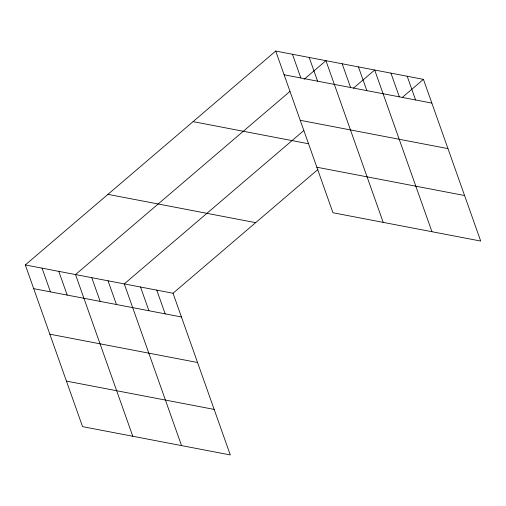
<?xml version="1.0" encoding="UTF-8"?>
<svg xmlns="http://www.w3.org/2000/svg" width="506" height="506" viewBox="0 0 506 506"><rect width="100%" height="100%" fill="white"/><g stroke="black" fill="none" stroke-linecap="round" stroke-linejoin="round"><path stroke-width="0.76" d="M25.3 264.942L173.027 293.246L230.287 454.945L82.56 426.64L25.3 264.942L275.713 51.055L423.44 79.36L480.7 241.058L332.973 212.754L275.713 51.055M289.932 91.434L75.527 274.568L132.787 436.267M304.1 79.328L325.94 60.676L383.2 222.374M303.859 130.516L124.28 283.904L181.54 445.609M353.441 88.17L374.687 70.018L431.947 231.716M173.027 293.246L317.901 169.504M402.188 97.506L423.44 79.36M284.113 74.774L431.839 103.079M300.235 120.308L447.962 148.612M193.077 121.636L308.306 143.717M316.845 167.22L464.578 195.525M107.936 194.361L255.663 222.665M33.7 288.66L181.426 316.971M49.822 334.194L197.555 362.498M66.438 381.107L214.165 409.411M407.191 76.248L415.59 99.967M390.942 73.13L399.342 96.855M358.438 66.906L366.837 90.625M342.189 63.794L350.588 87.513M309.198 57.469L317.597 81.188M292.455 54.262L300.855 77.981M156.778 290.134L165.177 313.853M140.529 287.022L148.928 310.741M108.031 280.792L116.431 304.511M91.776 277.68L100.175 301.399M58.785 271.355L67.184 295.08M42.042 268.148L50.442 291.867"/></g></svg>
